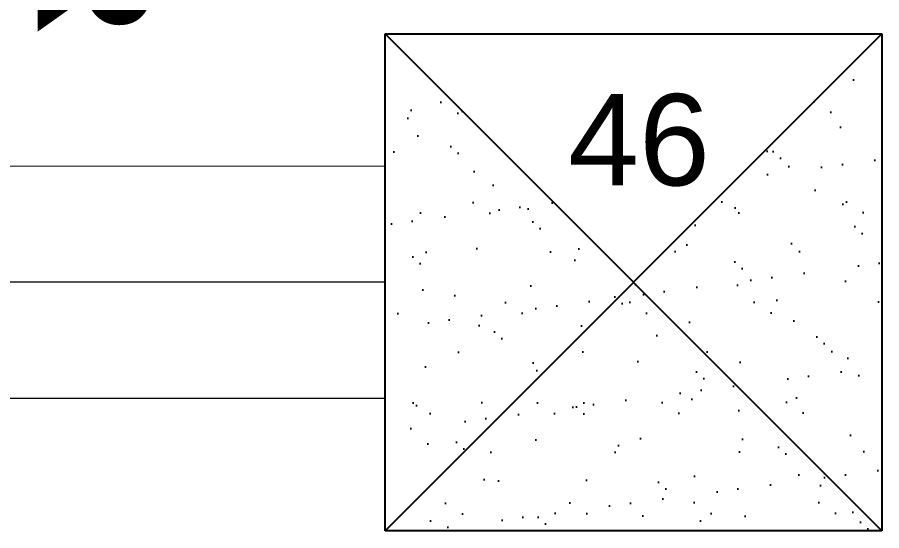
# Model space of a CAD drawing. Extents: x -57174 to 10055, y -18330 to 89882.
# Drawn here: x -33856 to -32925, y 72591 to 73144 of the extents above; entities that cross this region are included whole.
import ezdxf
from ezdxf.enums import TextEntityAlignment as Align

# ---------------------------------------------------------------- set-up
doc = ezdxf.new("R2010")
doc.units = 0
doc.header["$LTSCALE"] = 50
doc.header["$MEASUREMENT"] = 0
doc.layers.get('0').update_dxf_attribs({"color": 8, "linetype": 'CONTINUOUS'})
for name, color, linetype in [('DIFF SUPPLY', 1, 'CONTINUOUS'), ('duct return', 4, 'CONTINUOUS'), ('SUPPLY', 6, 'CONTINUOUS'), ('TEXT', 8, 'CONTINUOUS'), ('XREF-ARCH', 8, 'CONTINUOUS')]:
    doc.layers.add(name, color=color, linetype=linetype)
doc.styles.add('H St Bt', font='ariblk.ttf', dxfattribs={"height": 50})
doc.styles.add('STYLE1', font='arial.ttf')

# ---------------------------------------------------------------- blocks, each defined once
blk = doc.blocks.new('12')
h = blk.add_hatch()
h.set_pattern_fill('AR-SAND', color=256, scale=43.045977, style=0)
h.set_pattern_definition([(37.5, (34246.76, 4040.09), (-2.71161, 82.942012), [0, -65.429885, 0, -73.17816, 0, -69.949713]), (7.5, (34246.76, 4040.09), (76.18177, 121.482035), [0, -35.2977, 0, -58.972988, 0, -22.599138]), (327.5, (34193.81, 4040.09), (134.05128, 0.2436), [0, -21.52299, 0, -77.48276, 0, -101.158046]), (317.5, (34193.81, 4040.09), (129.40166, 37.7804), [0, -10.761494, 0, -50.794253, 0, -58.11207])])
h.paths.add_polyline_path([(-36234.07, 134727.35), (-35966.57, 134994.85), (-36234.07, 135262.35)])
h.paths.add_polyline_path([(-35966.57, 134994.85), (-36234.07, 134727.35), (-35699.07, 134727.35)])
h.paths.add_polyline_path([(-35699.07, 135262.35), (-35966.57, 134994.85), (-35699.07, 134727.35)])
for p, q in [((-36234.07, 135262.35), (-35699.07, 135262.35)), ((-36234.07, 134727.35), (-36234.07, 135262.35)), ((-35699.07, 135262.35), (-36234.07, 134727.35)), ((-36234.07, 135262.35), (-35699.07, 134727.35)), ((-35699.07, 135262.35), (-35699.07, 134727.35)), ((-35699.07, 134727.35), (-36234.07, 134727.35))]:
    blk.add_line(p, q)
at = {"style": 'STYLE1'}
blk.add_text('46', height=98.391, dxfattribs=at).set_placement((-35960.62, 135098.99, 0), align=Align.CENTER)
blk = doc.blocks.new('PLAN')
at = {"layer": 'TEXT', "linetype": 'Continuous', "insert": (6626, 13322.24), "char_height": 125, "width": 11009.7706, "attachment_point": 5, "rotation": 270, "style": 'H St Bt'}
blk.add_mtext('CORRIDOR', dxfattribs=at)

msp = doc.modelspace()

# ---------------------------------------------------------------- linework, layer by layer
at = {"layer": 'duct return', "lineweight": 0}
msp.add_line((-34487.81, 72858.81), (-33459.88, 72858.81), dxfattribs=at)
at = {"layer": 'SUPPLY', "lineweight": 0}
for p, q in [((-34087.76, 72983.81), (-33459.82, 72983.53)), ((-34087.87, 72733.81), (-33459.93, 72733.53))]:
    msp.add_line(p, q, dxfattribs=at)
msp.add_lwpolyline([(-34497.81, 72858.81), (-33459.88, 72858.81)], dxfattribs=at)

# ---------------------------------------------------------------- block references
at = {"layer": 'DIFF SUPPLY', "lineweight": 0}
msp.add_blockref('12', (2774.2, -62136.32), dxfattribs=at)
at = {"layer": 'XREF-ARCH', "lineweight": 0}
msp.add_blockref('PLAN', (-40398.63, 60346.03), dxfattribs=at)

doc.saveas('drawing.dxf')
